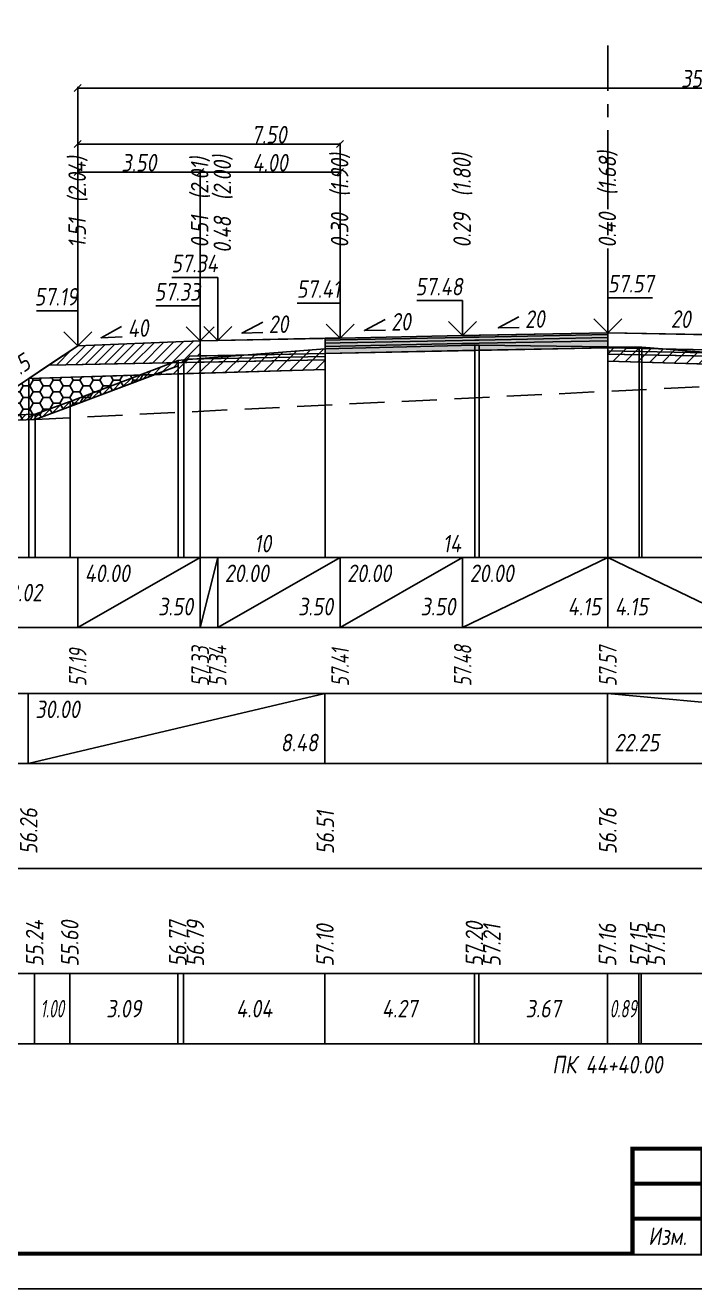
# Model space of a CAD drawing. Extents: x -717 to 1451, y -133302 to 233.
# Drawn here: x 113.2 to 208.8, y -70367.4 to -70187 of the extents above; entities that cross this region are included whole.
import ezdxf
from ezdxf.enums import TextEntityAlignment as Align

# ---------------------------------------------------------------- set-up
doc = ezdxf.new("R2010")
doc.units = 0
doc.linetypes.add('осевая2', pattern=[1.125, 0.75, -0.125, 0.125, -0.125])
doc.linetypes.add('штриховая', pattern=[0.75, 0.5, -0.25])
for name, color, linetype in [('Зарамочное оформление', 7, 'Continuous'), ('Интерполированный поперечник', 2, 'Continuous'), ('Код_510', 7, 'Continuous'), ('Код_514', 1, 'Continuous'), ('Код_516', 1, 'Continuous'), ('Контур_0', 7, 'Continuous'), ('Контур_2521', 7, 'Continuous'), ('Контур_2564', 7, 'Continuous'), ('Контур_2660', 7, 'Continuous'), ('Контур_2665', 7, 'Continuous'), ('Контур_400', 7, 'Continuous'), ('Контур_508', 7, 'Continuous'), ('Контур_512', 7, 'Continuous'), ('Контур_513', 7, 'Continuous'), ('Красный поперечник', 1, 'Continuous'), ('Объём_2501', 7, 'Continuous'), ('Объём_2564', 7, 'Continuous'), ('Объём_2650', 7, 'Continuous'), ('Объём_2660', 7, 'Continuous'), ('Объём_2661', 7, 'Continuous'), ('Объём_2665', 7, 'Continuous'), ('Объём_2666', 7, 'Continuous'), ('Объём_2753', 7, 'Continuous'), ('Ось', 1, 'осевая2'), ('Откосы', 7, 'Continuous'), ('Отметки покрытия', 7, 'Continuous'), ('Подписи поперечников', 7, 'Continuous'), ('Рабочие отметки', 7, 'Continuous'), ('Рабочие отметки доп.', 7, 'Continuous'), ('Слои выравнивания', 7, 'Continuous'), ('Таблица', 7, 'Continuous'), ('Уклоны проезжей части', 7, 'Continuous'), ('Черный поперечник', 3, 'Continuous')]:
    doc.layers.add(name, color=color, linetype=linetype)
for name, color, linetype, true_color in [('Контур_2540', 2, 'Continuous', 0xffff00), ('Контур_2560', 2, 'Continuous', 0xffff00), ('Контур_2561', 7, 'Continuous', 0xff8040), ('Контур_2562', 3, 'Continuous', 0x00ff00), ('Контур_2563', 7, 'Continuous', 0xff8000), ('Контур_2570', 7, 'Continuous', 0x80ff00), ('Контур_2725', 7, 'Continuous', 0x323232), ('Контур_2736', 4, 'Continuous', 0x00ffff), ('Контур_2760', 7, 'Continuous', 0x323232), ('Контур_2761', 7, 'Continuous', 0x323232), ('Контур_2762', 7, 'Continuous', 0x323232), ('Контур_2763', 7, 'Continuous', 0x323232), ('Контур_402', 7, 'Continuous', 0xff6464), ('Контур_703', 4, 'Continuous', 0x00ffff), ('Объём_2500', 7, 'Continuous', 0xc0c0c0), ('Объём_2520', 7, 'Continuous', 0x80ffff), ('Объём_2540', 2, 'Continuous', 0xffff00), ('Объём_2560', 2, 'Continuous', 0xffff00), ('Объём_2561', 7, 'Continuous', 0xff8040), ('Объём_2562', 3, 'Continuous', 0x00ff00), ('Объём_2563', 7, 'Continuous', 0xff8000), ('Объём_2570', 7, 'Continuous', 0x80ff00), ('Объём_2600', 7, 'Continuous', 0x808000), ('Объём_2746', 2, 'Continuous', 0xffff00)]:
    doc.layers.add(name, color=color, linetype=linetype, true_color=true_color)
doc.styles.get("Standard").update_dxf_attribs({"font": 'txt', "height": 2.5})
doc.styles.add('М', font='romand.shx', dxfattribs={"width": 0.8, "oblique": 10, "height": 2.5})
doc.dimstyles.get("Standard").update_dxf_attribs({"dimtxt": 0.18, "dimasz": 0.18, "dimexe": 0.18, "dimexo": 0.0625, "dimgap": 0.09, "dimtad": 0, "dimtih": 1, "dimtoh": 1, "dimdec": 4, "dimzin": 0, "dimdsep": 46, "dimtxsty": 'Standard', "dimcen": 0.09, "dimadec": 0, "dimazin": 0, "dimtfac": 1, "dimtdec": 4, "dimtofl": 0, "dimtmove": 0, "dimatfit": 3, "dimfxl": 1, "dimtolj": 1, "dimtzin": 0, "dimarcsym": 0})

# ---------------------------------------------------------------- blocks, each defined once
blk = doc.blocks.new('_Oblique')
at = {"color": 0, "linetype": 'ByBlock', "lineweight": -2}
blk.add_line((-0.5, -0.5), (0.5, 0.5), dxfattribs=at)
blk = doc.blocks.new('*D2981')
at = {"color": 0, "lineweight": -2, "transparency": 16777216}
for p, q in [((120.67, -70232.74), (120.67, -70207.76)), ((120.67, -70207.94), (138.17, -70207.94)), ((138.17, -70232.04), (138.17, -70207.76))]:
    blk.add_line(p, q, dxfattribs=at)
at = {"layer": 'Defpoints', "color": 0, "transparency": 16777216}
for p in [(138.17, -70207.94), (138.17, -70232.1), (120.67, -70232.8)]:
    blk.add_point(p, dxfattribs=at)
at = {"color": 0, "lineweight": -2, "transparency": 16777216, "rotation": 180}
blk.add_blockref('_Oblique', (120.67, -70207.94), dxfattribs=at)
at = {"color": 0, "lineweight": -2, "transparency": 16777216}
blk.add_blockref('_Oblique', (138.17, -70207.94), dxfattribs=at)
at = {"color": 0, "transparency": 16777216, "insert": (129.42, -70206.6), "char_height": 2.5, "width": 0.75, "attachment_point": 5, "style": 'М'}
blk.add_mtext('\\A1;3.50', dxfattribs=at)
blk = doc.blocks.new('*D2983')
at = {"color": 0, "lineweight": -2, "transparency": 16777216}
for p, q in [((138.17, -70232.04), (138.17, -70207.76)), ((138.17, -70207.94), (158.17, -70207.94)), ((158.17, -70231.64), (158.17, -70207.76))]:
    blk.add_line(p, q, dxfattribs=at)
at = {"layer": 'Defpoints', "color": 0, "transparency": 16777216}
for p in [(158.17, -70207.94), (138.17, -70232.1), (158.17, -70231.7)]:
    blk.add_point(p, dxfattribs=at)
at = {"color": 0, "lineweight": -2, "transparency": 16777216, "rotation": 180}
blk.add_blockref('_Oblique', (138.17, -70207.94), dxfattribs=at)
at = {"color": 0, "lineweight": -2, "transparency": 16777216}
blk.add_blockref('_Oblique', (158.17, -70207.94), dxfattribs=at)
at = {"color": 0, "transparency": 16777216, "insert": (148.17, -70206.6), "char_height": 2.5, "width": 0.72, "attachment_point": 5, "style": 'М'}
blk.add_mtext('\\A1;4.00', dxfattribs=at)
blk = doc.blocks.new('*D2986')
at = {"color": 0, "lineweight": -2, "transparency": 16777216}
for p, q in [((120.67, -70232.74), (120.67, -70203.76)), ((158.17, -70231.64), (158.17, -70203.76)), ((120.67, -70203.94), (158.17, -70203.94))]:
    blk.add_line(p, q, dxfattribs=at)
at = {"layer": 'Defpoints', "color": 0, "transparency": 16777216}
for p in [(158.17, -70203.94), (158.17, -70231.7), (120.67, -70232.8)]:
    blk.add_point(p, dxfattribs=at)
at = {"color": 0, "lineweight": -2, "transparency": 16777216, "rotation": 180}
blk.add_blockref('_Oblique', (120.67, -70203.94), dxfattribs=at)
at = {"color": 0, "lineweight": -2, "transparency": 16777216}
blk.add_blockref('_Oblique', (158.17, -70203.94), dxfattribs=at)
at = {"color": 0, "transparency": 16777216, "insert": (148.03, -70202.6), "char_height": 2.5, "width": 0.75, "attachment_point": 5, "style": 'М'}
blk.add_mtext('\\A1;7.50', dxfattribs=at)
blk = doc.blocks.new('*D2987')
at = {"color": 0, "lineweight": -2, "transparency": 16777216}
for p, q in [((120.67, -70232.74), (120.67, -70195.76)), ((120.67, -70195.94), (299.67, -70195.94)), ((299.67, -70232.94), (299.67, -70195.76))]:
    blk.add_line(p, q, dxfattribs=at)
at = {"layer": 'Defpoints', "color": 0, "transparency": 16777216}
for p in [(299.67, -70195.94), (120.67, -70232.8), (299.67, -70233)]:
    blk.add_point(p, dxfattribs=at)
at = {"color": 0, "lineweight": -2, "transparency": 16777216, "rotation": 180}
blk.add_blockref('_Oblique', (120.67, -70195.94), dxfattribs=at)
at = {"color": 0, "lineweight": -2, "transparency": 16777216}
blk.add_blockref('_Oblique', (299.67, -70195.94), dxfattribs=at)
at = {"color": 0, "transparency": 16777216, "insert": (210.17, -70194.6), "char_height": 2.5, "width": 0.93, "attachment_point": 5, "style": 'М'}
blk.add_mtext('\\A1;35.80', dxfattribs=at)
blk = doc.blocks.new('Штамп')
at = {"linetype": 'Continuous'}
blk.add_wipeout([(199.95, -411.25), (384.95, -411.25), (384.95, -426.25), (199.95, -426.25)], dxfattribs=at).dxf.layer = 'Зарамочное оформление'
at = {"layer": 'Зарамочное оформление', "linetype": 'Continuous', "lineweight": -3, "const_width": 0.6, "flags": 128}
for points in [[(199.95, -426.25), (199.95, -411.25), (384.95, -411.25)], [(209.95, -411.25), (209.95, -426.25)], [(219.95, -411.25), (219.95, -426.25)], [(229.95, -411.25), (229.95, -426.25)], [(239.95, -411.25), (239.95, -426.25)], [(254.95, -411.25), (254.95, -426.25)], [(264.95, -411.25), (264.95, -426.25)], [(374.95, -411.25), (374.95, -426.25)], [(199.95, -416.25), (264.95, -416.25)], [(374.95, -418.25), (384.95, -418.25)], [(199.95, -421.25), (264.95, -421.25)]]:
    blk.add_lwpolyline(points, dxfattribs=at)
at = {"linetype": 'Continuous', "insert": (319.95, -419.17), "char_height": 5, "width": 110, "attachment_point": 5, "style": 'М'}
blk.add_mtext('{\\Q10;\\W0.8;43/23-Р-ЗП2-1}', dxfattribs=at)
at = {"layer": 'Зарамочное оформление', "linetype": 'Continuous', "style": 'М', "oblique": 10}
for s, width, p in [('Лист', 0.8, (379.95, -414.66)), ('Изм.', 0.8, (204.95, -423.75)), ('Кол.уч.', 0.7, (214.95, -423.75)), ('Лист', 0.8, (224.95, -423.75)), ('N док.', 0.7, (235.28, -423.75)), ('Подпись', 0.8, (247.45, -423.75)), ('Дата', 0.8, (259.95, -423.75))]:
    blk.add_text(s, height=2.5, dxfattribs=dict(at, width=width)).set_placement(p, align=Align.MIDDLE_CENTER)
blk = doc.blocks.new('шифр')
blk.add_blockref('Штамп', (0, -69996))

msp = doc.modelspace()

# ---------------------------------------------------------------- hatches: boundary and pattern name
at = {"layer": 'Объём_2563'}
h = msp.add_hatch(dxfattribs=at)
h.set_pattern_fill('ANSI31', color=256, scale=0.3)
h.paths.add_polyline_path([(136.67, -70234.222), (135.751, -70235.14), (116.494, -70235.525), (120.67, -70232.742), (138.17, -70232.042), (138.17, -70234.192)])
at = {"layer": 'Объём_2570'}
h = msp.add_hatch(dxfattribs=at)
h.set_pattern_fill('ANSI31', color=256, scale=0.2)
h.paths.add_polyline_path([(135.026, -70235.612), (119.592, -70241.443), (114.568, -70243.261), (106.874, -70243.551), (105.87, -70243.549), (105.577, -70243.554), (105.577, -70242.804), (105.87, -70242.799), (106.874, -70242.801), (114.568, -70242.511), (119.592, -70240.693), (135.026, -70234.862)])
at = {"layer": 'Объём_2600'}
h = msp.add_hatch(dxfattribs=at)
h.set_pattern_fill('ANSI31', color=6, scale=0.4)
h.paths.add_polyline_path([(135.851, -70234.778), (156.049, -70233.181), (156.049, -70236.138), (131.699, -70236.869), (135.026, -70235.612), (135.026, -70234.862)])
h = msp.add_hatch(dxfattribs=at)
h.set_pattern_fill('ANSI31', color=6, scale=0.4)
h.paths.add_polyline_path([(222.408, -70235.422), (223.841, -70235.75), (196.42, -70234.927), (196.42, -70232.901), (201.252, -70232.965), (222.408, -70234.672)])
h = msp.add_hatch(dxfattribs=at)
h.set_pattern_fill('HONEY', color=5, scale=0.3)
h.paths.add_polyline_path([(105.577, -70242.804), (113.668, -70237.409), (131.699, -70236.869), (119.592, -70241.443), (114.568, -70243.261), (106.874, -70243.551), (105.87, -70243.549), (105.577, -70243.554)])
at = {"layer": 'Слои выравнивания'}
for color, points in [(2, [(156.049, -70231.684), (158.17, -70231.642), (175.67, -70231.292), (177.402, -70231.257), (178.052, -70231.244), (196.42, -70230.877), (196.42, -70231.127), (178.052, -70231.494), (177.402, -70231.507), (175.67, -70231.542), (158.17, -70231.892), (156.049, -70231.934)]), (3, [(156.049, -70231.934), (158.17, -70231.892), (175.67, -70231.542), (177.402, -70231.507), (178.052, -70231.494), (196.42, -70231.127), (196.42, -70231.577), (178.052, -70231.944), (177.402, -70231.957), (175.67, -70231.992), (158.17, -70232.342), (156.049, -70232.384)]), (4, [(156.049, -70232.384), (158.17, -70232.342), (175.67, -70231.992), (177.402, -70231.957), (178.052, -70231.944), (196.42, -70231.577), (196.42, -70232.027), (178.052, -70232.394), (177.402, -70232.407), (175.67, -70232.442), (158.17, -70232.792), (156.049, -70232.834)]), (5, [(156.049, -70232.834), (158.17, -70232.792), (175.67, -70232.442), (177.402, -70232.407), (178.052, -70232.394), (196.42, -70232.027), (196.42, -70233.027), (178.052, -70233.394), (177.402, -70233.407), (175.67, -70233.442), (158.17, -70233.792), (156.049, -70233.834)])]:
    msp.add_hatch(color=color, dxfattribs=at).paths.add_polyline_path(points)

# ---------------------------------------------------------------- linework, layer by layer
at = {"flags": 128}
msp.add_lwpolyline([(-30.054, -70367.421), (389.946, -70367.421), (389.946, -70070.421), (-30.054, -70070.421)], close=True, dxfattribs=at)
at = {"const_width": 0.6, "flags": 128}
msp.add_lwpolyline([(-10.054, -70362.421), (384.946, -70362.421), (384.946, -70075.421), (-10.054, -70075.421)], close=True, dxfattribs=at)
at = {"layer": 'Код_510'}
for p, q in [((114.514, -70332.421), (114.514, -70322.421)), ((119.537, -70332.421), (119.537, -70322.421)), ((134.972, -70332.421), (134.972, -70322.421)), ((135.797, -70332.421), (135.797, -70322.421)), ((155.995, -70332.421), (155.995, -70322.421)), ((177.348, -70332.421), (177.348, -70322.421)), ((177.998, -70332.421), (177.998, -70322.421)), ((196.365, -70332.421), (196.365, -70322.421)), ((200.84, -70332.421), (200.84, -70322.421)), ((201.197, -70332.421), (201.197, -70322.421))]:
    msp.add_line(p, q, dxfattribs=at)
at = {"layer": 'Код_514'}
for p, q in [((120.67, -70273), (120.67, -70263)), ((120.67, -70273), (138.17, -70263)), ((138.17, -70273), (138.17, -70263)), ((138.17, -70273), (140.67, -70263)), ((140.67, -70273), (140.67, -70263)), ((140.67, -70273), (158.17, -70263)), ((158.17, -70273), (158.17, -70263)), ((158.17, -70273), (175.67, -70263)), ((175.67, -70273), (175.67, -70263)), ((175.67, -70273), (196.42, -70263)), ((196.42, -70273), (196.42, -70263)), ((196.42, -70263), (217.17, -70273))]:
    msp.add_line(p, q, dxfattribs=at)
at = {"layer": 'Код_516'}
for p, q in [((113.614, -70292.421), (113.614, -70282.421)), ((113.614, -70292.421), (155.995, -70282.421)), ((155.995, -70292.421), (155.995, -70282.421)), ((196.365, -70292.421), (196.365, -70282.421)), ((196.365, -70282.421), (307.598, -70292.421))]:
    msp.add_line(p, q, dxfattribs=at)
at = {"layer": 'Контур_0', "color": 18, "true_color": 0x000000, "flags": 128}
for points in [[(269.67, -70234.492), (196.42, -70233.027), (196.42, -70230.877), (272.17, -70232.392), (272.17, -70234.542), (269.67, -70234.492), (269.67, -70234.492)], [(140.67, -70234.142), (138.17, -70234.192), (138.17, -70232.042), (156.049, -70231.684), (156.049, -70233.834), (140.67, -70234.142), (140.67, -70234.142)], [(116.494, -70235.525), (135.751, -70235.14), (136.67, -70234.222), (138.17, -70234.192)], [(136.67, -70234.222), (156.049, -70233.834), (156.049, -70234.734), (135.751, -70235.14), (136.67, -70234.222), (136.67, -70234.222)], [(272.17, -70235.442), (196.42, -70233.927), (196.42, -70233.027), (273.67, -70234.572), (274.588, -70235.49), (272.17, -70235.442), (272.17, -70235.442)]]:
    msp.add_lwpolyline(points, dxfattribs=at)
at = {"layer": 'Контур_2521', "color": 18, "true_color": 0x000000, "flags": 128}
for points in [[(136.211, -70234.681), (156.049, -70234.284)], [(196.42, -70233.477), (274.129, -70235.031)]]:
    msp.add_lwpolyline(points, dxfattribs=at)
at = {"layer": 'Контур_2540', "flags": 128}
for points in [[(196.42, -70234.927), (196.42, -70233.927), (304.386, -70236.086), (307.653, -70238.264), (196.42, -70234.927), (196.42, -70234.927)], [(156.049, -70236.138), (113.668, -70237.409), (116.494, -70235.525), (156.049, -70234.734), (156.049, -70236.138), (156.049, -70236.138)]]:
    msp.add_lwpolyline(points, dxfattribs=at)
at = {"layer": 'Контур_2560', "flags": 128}
msp.add_lwpolyline([(120.67, -70232.742), (120.67, -70232.742), (120.67, -70232.742), (138.17, -70232.042)], dxfattribs=at)
at = {"layer": 'Контур_2561', "flags": 128}
msp.add_lwpolyline([(138.17, -70232.042), (138.17, -70232.042), (120.67, -70232.742), (120.67, -70232.742), (138.17, -70232.042)], dxfattribs=at)
at = {"layer": 'Контур_2562', "flags": 128}
msp.add_lwpolyline([(120.67, -70232.742), (120.67, -70232.742), (120.67, -70232.742), (120.67, -70232.742), (120.67, -70232.742)], dxfattribs=at)
at = {"layer": 'Контур_2563', "flags": 128}
msp.add_lwpolyline([(136.67, -70234.222), (135.751, -70235.14), (116.494, -70235.525), (120.67, -70232.742), (138.17, -70232.042), (138.17, -70234.192), (136.67, -70234.222), (136.67, -70234.222)], dxfattribs=at)
at = {"layer": 'Контур_2564', "flags": 128}
msp.add_lwpolyline([(120.67, -70232.742), (138.17, -70232.042)], dxfattribs=at)
at = {"layer": 'Контур_2570', "flags": 128}
msp.add_lwpolyline([(106.874, -70243.551), (114.568, -70243.261), (114.568, -70243.261), (119.592, -70241.443), (135.026, -70235.612), (135.026, -70234.862), (135.851, -70234.778), (156.049, -70233.181), (177.402, -70232.682), (178.052, -70232.665), (196.42, -70232.901), (200.895, -70232.958), (201.252, -70232.965), (221.974, -70234.642)], dxfattribs=at)
at = {"layer": 'Контур_2660', "flags": 128}
for points in [[(113.668, -70237.409), (156.049, -70236.138)], [(196.42, -70234.927), (307.653, -70238.264)]]:
    msp.add_lwpolyline(points, dxfattribs=at)
at = {"layer": 'Контур_2665', "flags": 128}
msp.add_lwpolyline([(120.67, -70232.742), (120.67, -70232.742)], dxfattribs=at)
at = {"layer": 'Контур_2725', "flags": 128}
msp.add_lwpolyline([(156.049, -70233.834), (158.17, -70233.792), (175.67, -70233.442), (177.402, -70233.407), (178.052, -70233.394), (196.42, -70233.027)], dxfattribs=at)
at = {"layer": 'Контур_2736', "flags": 128}
msp.add_lwpolyline([(120.67, -70232.742), (105.577, -70242.804)], dxfattribs=at)
at = {"layer": 'Контур_2760', "flags": 128}
msp.add_lwpolyline([(156.049, -70231.684), (158.17, -70231.642), (175.67, -70231.292), (177.402, -70231.257), (178.052, -70231.244), (196.42, -70230.877)], dxfattribs=at)
at = {"layer": 'Контур_2761', "flags": 128}
msp.add_lwpolyline([(156.049, -70231.934), (158.17, -70231.892), (175.67, -70231.542), (177.402, -70231.507), (178.052, -70231.494), (196.42, -70231.127)], dxfattribs=at)
at = {"layer": 'Контур_2762', "flags": 128}
msp.add_lwpolyline([(156.049, -70232.384), (158.17, -70232.342), (175.67, -70231.992), (177.402, -70231.957), (178.052, -70231.944), (196.42, -70231.577)], dxfattribs=at)
at = {"layer": 'Контур_2763', "flags": 128}
msp.add_lwpolyline([(156.049, -70232.834), (158.17, -70232.792), (175.67, -70232.442), (177.402, -70232.407), (178.052, -70232.394), (196.42, -70232.027)], dxfattribs=at)
at = {"layer": 'Контур_400', "flags": 128}
for points in [[(138.17, -70232.042), (140.67, -70231.992), (140.67, -70231.992), (158.17, -70231.642), (158.17, -70231.642), (158.17, -70231.642), (158.17, -70231.642), (175.67, -70231.292), (196.42, -70230.877)], [(196.42, -70230.877), (217.17, -70231.292), (234.67, -70231.642), (234.67, -70231.642), (234.67, -70231.642), (234.67, -70231.642), (252.17, -70231.992), (269.67, -70232.342), (272.17, -70232.392)]]:
    msp.add_lwpolyline(points, dxfattribs=at)
at = {"layer": 'Контур_402', "flags": 128}
msp.add_lwpolyline([(113.668, -70237.409), (156.049, -70236.138), (156.049, -70233.834), (196.42, -70233.027), (196.42, -70234.927), (307.653, -70238.264)], dxfattribs=at)
at = {"layer": 'Контур_508', "flags": 128}
msp.add_lwpolyline([(105.577, -70242.804), (113.668, -70237.409), (156.049, -70236.138), (156.049, -70233.834), (196.42, -70233.027), (196.42, -70234.927), (307.653, -70238.264), (309.655, -70239.599), (311.655, -70239.599), (317.569, -70235.657)], dxfattribs=at)
at = {"layer": 'Контур_512', "flags": 128}
for points in [[(105.577, -70242.804), (113.668, -70237.409), (156.049, -70236.138)], [(196.42, -70234.927), (307.653, -70238.264), (309.655, -70239.599), (311.655, -70239.599), (317.569, -70235.657)]]:
    msp.add_lwpolyline(points, dxfattribs=at)
at = {"layer": 'Контур_513', "flags": 128}
msp.add_lwpolyline([(105.577, -70242.804), (113.668, -70237.409), (156.049, -70236.138), (156.049, -70233.834), (196.42, -70233.027), (196.42, -70234.927), (307.653, -70238.264), (309.655, -70239.599), (311.655, -70239.599), (317.569, -70235.657)], dxfattribs=at)
at = {"layer": 'Контур_703', "flags": 128}
msp.add_lwpolyline([(120.67, -70232.742), (105.577, -70242.804)], dxfattribs=at)
at = {"layer": 'Красный поперечник'}
for p, q in [((175.67, -70231.292), (196.42, -70230.877)), ((196.42, -70230.877), (217.17, -70231.292)), ((120.67, -70232.742), (138.17, -70232.042)), ((138.17, -70232.042), (140.67, -70231.992)), ((140.67, -70231.992), (158.17, -70231.642)), ((158.17, -70231.642), (175.67, -70231.292)), ((105.577, -70242.804), (120.67, -70232.742)), ((156.049, -70236.138), (156.049, -70263)), ((196.42, -70234.927), (196.42, -70263)), ((113.668, -70237.409), (113.668, -70263))]:
    msp.add_line(p, q, dxfattribs=at)
at = {"layer": 'Объём_2500', "color": 18, "true_color": 0x000000, "flags": 128}
for points in [[(269.67, -70234.492), (196.42, -70233.027), (196.42, -70230.877), (272.17, -70232.392), (272.17, -70234.542), (269.67, -70234.492), (269.67, -70234.492)], [(140.67, -70234.142), (138.17, -70234.192), (138.17, -70232.042), (156.049, -70231.684), (156.049, -70233.834), (140.67, -70234.142), (140.67, -70234.142)], [(140.67, -70234.142), (138.17, -70234.192), (138.17, -70232.042), (156.049, -70231.684), (156.049, -70233.834), (140.67, -70234.142), (140.67, -70234.142)]]:
    msp.add_lwpolyline(points, dxfattribs=at)
at = {"layer": 'Объём_2501', "flags": 128}
for points in [[(138.17, -70232.042), (140.67, -70231.992), (140.67, -70231.992), (158.17, -70231.642), (158.17, -70231.642), (158.17, -70231.642), (158.17, -70231.642), (175.67, -70231.292), (196.42, -70230.877)], [(196.42, -70230.877), (217.17, -70231.292), (234.67, -70231.642), (234.67, -70231.642), (234.67, -70231.642), (234.67, -70231.642), (252.17, -70231.992), (269.67, -70232.342), (272.17, -70232.392)], [(138.17, -70232.042), (140.67, -70231.992), (140.67, -70231.992), (158.17, -70231.642)]]:
    msp.add_lwpolyline(points, dxfattribs=at)
at = {"layer": 'Объём_2520', "color": 250, "flags": 128}
for points in [[(136.67, -70234.222), (156.049, -70233.834), (156.049, -70234.734), (135.751, -70235.14), (136.67, -70234.222), (136.67, -70234.222)], [(136.67, -70234.222), (156.049, -70233.834), (156.049, -70234.734), (135.751, -70235.14), (136.67, -70234.222), (136.67, -70234.222)], [(272.17, -70235.442), (196.42, -70233.927), (196.42, -70233.027), (273.67, -70234.572), (274.588, -70235.49), (272.17, -70235.442), (272.17, -70235.442)]]:
    msp.add_lwpolyline(points, dxfattribs=at)
at = {"layer": 'Объём_2540', "flags": 128}
for points in [[(196.42, -70234.927), (196.42, -70233.927), (304.386, -70236.086), (307.653, -70238.264), (196.42, -70234.927), (196.42, -70234.927)], [(156.049, -70236.138), (113.668, -70237.409), (116.494, -70235.525), (156.049, -70234.734), (156.049, -70236.138), (156.049, -70236.138)], [(156.049, -70236.138), (113.668, -70237.409), (116.494, -70235.525), (156.049, -70234.734), (156.049, -70236.138), (156.049, -70236.138)]]:
    msp.add_lwpolyline(points, dxfattribs=at)
at = {"layer": 'Объём_2560', "flags": 128}
msp.add_lwpolyline([(120.67, -70232.742), (120.67, -70232.742), (120.67, -70232.742), (138.17, -70232.042)], dxfattribs=at)
msp.add_lwpolyline([(120.67, -70232.742), (120.67, -70232.742), (120.67, -70232.742), (138.17, -70232.042)], dxfattribs=at)
at = {"layer": 'Объём_2561', "flags": 128}
msp.add_lwpolyline([(138.17, -70232.042), (138.17, -70232.042), (120.67, -70232.742), (120.67, -70232.742), (138.17, -70232.042)], dxfattribs=at)
msp.add_lwpolyline([(138.17, -70232.042), (138.17, -70232.042), (120.67, -70232.742), (120.67, -70232.742), (138.17, -70232.042)], dxfattribs=at)
at = {"layer": 'Объём_2562', "flags": 128}
msp.add_lwpolyline([(120.67, -70232.742), (120.67, -70232.742), (120.67, -70232.742), (120.67, -70232.742), (120.67, -70232.742)], dxfattribs=at)
msp.add_lwpolyline([(120.67, -70232.742), (120.67, -70232.742), (120.67, -70232.742), (120.67, -70232.742), (120.67, -70232.742)], dxfattribs=at)
at = {"layer": 'Объём_2563', "color": 250, "flags": 128}
msp.add_lwpolyline([(136.67, -70234.222), (135.751, -70235.14), (116.494, -70235.525), (120.67, -70232.742), (138.17, -70232.042), (138.17, -70234.192), (136.67, -70234.222), (136.67, -70234.222)], dxfattribs=at)
msp.add_lwpolyline([(136.67, -70234.222), (135.751, -70235.14), (116.494, -70235.525), (120.67, -70232.742), (138.17, -70232.042), (138.17, -70234.192), (136.67, -70234.222), (136.67, -70234.222)], dxfattribs=at)
at = {"layer": 'Объём_2564', "flags": 128}
msp.add_lwpolyline([(120.67, -70232.742), (138.17, -70232.042)], dxfattribs=at)
msp.add_lwpolyline([(120.67, -70232.742), (138.17, -70232.042)], dxfattribs=at)
at = {"layer": 'Объём_2570', "flags": 128}
msp.add_lwpolyline([(135.026, -70235.612), (119.592, -70241.443), (114.568, -70243.261), (106.874, -70243.551), (105.87, -70243.549), (105.577, -70243.554), (105.577, -70242.804), (105.87, -70242.799), (106.874, -70242.801), (114.568, -70242.511), (119.592, -70240.693), (135.026, -70234.862), (135.026, -70235.612), (135.026, -70235.612)], dxfattribs=at)
msp.add_lwpolyline([(135.026, -70235.612), (119.592, -70241.443), (114.568, -70243.261), (106.874, -70243.551), (105.87, -70243.549), (105.577, -70243.554), (105.577, -70242.804), (105.87, -70242.799), (106.874, -70242.801), (114.568, -70242.511), (119.592, -70240.693), (135.026, -70234.862), (135.026, -70235.612), (135.026, -70235.612)], dxfattribs=at)
at = {"layer": 'Объём_2600', "color": 5, "flags": 128}
msp.add_lwpolyline([(105.577, -70242.804), (113.668, -70237.409), (131.699, -70236.869), (119.592, -70241.443), (114.568, -70243.261), (106.874, -70243.551), (105.87, -70243.549), (105.577, -70243.554), (105.577, -70242.804), (105.577, -70242.804)], dxfattribs=at)
msp.add_lwpolyline([(105.577, -70242.804), (113.668, -70237.409), (131.699, -70236.869), (119.592, -70241.443), (114.568, -70243.261), (106.874, -70243.551), (105.87, -70243.549), (105.577, -70243.554), (105.577, -70242.804), (105.577, -70242.804)], dxfattribs=at)
at = {"layer": 'Объём_2650', "color": 6, "flags": 128}
for points in [[(135.851, -70234.778), (156.049, -70233.181), (156.049, -70236.138), (131.699, -70236.869), (135.026, -70235.612), (135.026, -70234.862), (135.851, -70234.778), (135.851, -70234.778)], [(135.851, -70234.778), (156.049, -70233.181), (156.049, -70236.138), (131.699, -70236.869), (135.026, -70235.612), (135.026, -70234.862), (135.851, -70234.778), (135.851, -70234.778)], [(222.408, -70235.422), (223.841, -70235.75), (196.42, -70234.927), (196.42, -70232.901), (201.252, -70232.965), (222.408, -70234.672), (222.408, -70235.422), (222.408, -70235.422)]]:
    msp.add_lwpolyline(points, dxfattribs=at)
at = {"layer": 'Объём_2660', "flags": 128}
for points in [[(113.668, -70237.409), (156.049, -70236.138)], [(113.668, -70237.409), (156.049, -70236.138)], [(196.42, -70234.927), (307.653, -70238.264)]]:
    msp.add_lwpolyline(points, dxfattribs=at)
at = {"layer": 'Объём_2661', "flags": 128}
msp.add_lwpolyline([(120.67, -70232.742), (105.577, -70242.804)], dxfattribs=at)
msp.add_lwpolyline([(120.67, -70232.742), (105.577, -70242.804)], dxfattribs=at)
at = {"layer": 'Объём_2665', "flags": 128}
msp.add_lwpolyline([(120.67, -70232.742), (120.67, -70232.742)], dxfattribs=at)
msp.add_lwpolyline([(120.67, -70232.742), (120.67, -70232.742)], dxfattribs=at)
at = {"layer": 'Объём_2666', "flags": 128}
msp.add_lwpolyline([(120.67, -70232.742), (105.577, -70242.804)], dxfattribs=at)
msp.add_lwpolyline([(120.67, -70232.742), (105.577, -70242.804)], dxfattribs=at)
at = {"layer": 'Объём_2746', "flags": 128}
for points in [[(135.026, -70235.612), (135.026, -70234.862), (135.851, -70234.778), (156.049, -70233.181), (156.049, -70236.138), (131.699, -70236.869), (135.026, -70235.612), (135.026, -70235.612)], [(135.026, -70235.612), (135.026, -70234.862), (135.851, -70234.778), (156.049, -70233.181), (156.049, -70236.138), (131.699, -70236.869), (135.026, -70235.612), (135.026, -70235.612)], [(222.408, -70235.422), (223.841, -70235.75), (201.252, -70235.072), (201.252, -70232.965), (222.408, -70234.672), (222.408, -70235.422), (222.408, -70235.422)]]:
    msp.add_lwpolyline(points, dxfattribs=at)
at = {"layer": 'Объём_2753', "flags": 128}
for points in [[(201.252, -70230.974), (196.42, -70230.877)], [(156.049, -70231.684), (156.049, -70231.684)], [(156.049, -70231.684), (156.049, -70231.684)]]:
    msp.add_lwpolyline(points, dxfattribs=at)
at = {"layer": 'Ось', "ltscale": 15}
msp.add_line((196.42, -70246.971), (196.42, -70189.848), dxfattribs=at)
at = {"layer": 'Отметки покрытия', "color": 1}
for p, q in [((140.67, -70222.992), (134.12, -70222.992)), ((140.67, -70231.992), (140.67, -70222.992)), ((138.17, -70227.042), (131.82, -70227.042)), ((138.17, -70232.042), (138.17, -70227.042)), ((158.17, -70226.642), (152.02, -70226.642)), ((158.17, -70231.642), (158.17, -70226.642)), ((175.67, -70226.292), (169.12, -70226.292)), ((175.67, -70231.292), (175.67, -70226.292)), ((196.42, -70230.877), (196.42, -70225.877)), ((196.42, -70225.877), (202.82, -70225.877)), ((120.67, -70227.742), (114.77, -70227.742)), ((120.67, -70232.742), (120.67, -70227.742)), ((196.42, -70230.877), (194.42, -70228.877)), ((196.42, -70230.877), (198.42, -70228.877)), ((120.67, -70232.742), (118.67, -70230.742)), ((120.67, -70232.742), (122.67, -70230.742)), ((138.17, -70232.042), (136.17, -70230.042)), ((138.17, -70232.042), (140.17, -70230.042)), ((140.67, -70231.992), (138.67, -70229.992)), ((140.67, -70231.992), (142.67, -70229.992)), ((158.17, -70231.642), (156.17, -70229.642)), ((158.17, -70231.642), (160.17, -70229.642)), ((175.67, -70231.292), (173.67, -70229.292)), ((175.67, -70231.292), (177.67, -70229.292))]:
    msp.add_line(p, q, dxfattribs=at)
at = {"layer": 'Слои выравнивания'}
for p, q in [((196.42, -70230.877), (196.42, -70263)), ((138.17, -70232.042), (138.17, -70263)), ((156.049, -70231.684), (156.049, -70263))]:
    msp.add_line(p, q, dxfattribs=at)
at = {"layer": 'Слои выравнивания', "color": 2, "flags": 128}
msp.add_lwpolyline([(156.049, -70231.684), (158.17, -70231.642), (175.67, -70231.292), (177.402, -70231.257), (178.052, -70231.244), (196.42, -70230.877), (196.42, -70231.127), (178.052, -70231.494), (177.402, -70231.507), (175.67, -70231.542), (158.17, -70231.892), (156.049, -70231.934)], close=True, dxfattribs=at)
at = {"layer": 'Слои выравнивания', "color": 3, "flags": 128}
msp.add_lwpolyline([(156.049, -70231.934), (158.17, -70231.892), (175.67, -70231.542), (177.402, -70231.507), (178.052, -70231.494), (196.42, -70231.127), (196.42, -70231.577), (178.052, -70231.944), (177.402, -70231.957), (175.67, -70231.992), (158.17, -70232.342), (156.049, -70232.384)], close=True, dxfattribs=at)
at = {"layer": 'Слои выравнивания', "color": 4, "flags": 128}
msp.add_lwpolyline([(156.049, -70232.384), (158.17, -70232.342), (175.67, -70231.992), (177.402, -70231.957), (178.052, -70231.944), (196.42, -70231.577), (196.42, -70232.027), (178.052, -70232.394), (177.402, -70232.407), (175.67, -70232.442), (158.17, -70232.792), (156.049, -70232.834)], close=True, dxfattribs=at)
at = {"layer": 'Слои выравнивания', "color": 5, "flags": 128}
msp.add_lwpolyline([(156.049, -70232.834), (158.17, -70232.792), (175.67, -70232.442), (177.402, -70232.407), (178.052, -70232.394), (196.42, -70232.027), (196.42, -70233.027), (178.052, -70233.394), (177.402, -70233.407), (175.67, -70233.442), (158.17, -70233.792), (156.049, -70233.834)], close=True, dxfattribs=at)
at = {"layer": 'Таблица'}
for p, q in [((80.577, -70263), (342.569, -70263)), ((80.577, -70273), (342.569, -70273)), ((80.577, -70282.421), (342.569, -70282.421)), ((80.523, -70292.421), (342.515, -70292.421)), ((80.523, -70307.421), (342.515, -70307.421)), ((80.523, -70322.421), (342.515, -70322.421)), ((80.523, -70332.421), (342.515, -70332.421))]:
    msp.add_line(p, q, dxfattribs=at)
at = {"layer": 'Уклоны проезжей части', "color": 1, "flags": 128}
for points in [[(164.628, -70230.514), (161.629, -70230.574), (164.598, -70229.014)], [(183.753, -70230.132), (180.754, -70230.192), (183.723, -70228.632)], [(127.01, -70231.491), (124.012, -70231.611), (126.95, -70229.992)], [(147.128, -70230.864), (144.129, -70230.924), (147.098, -70229.364)]]:
    msp.add_lwpolyline(points, dxfattribs=at)
at = {"layer": 'Черный поперечник', "color": 7}
for p, q in [((177.402, -70232.682), (177.402, -70263)), ((178.052, -70232.665), (178.052, -70263)), ((156.049, -70233.181), (156.049, -70263)), ((196.42, -70232.901), (196.42, -70263)), ((200.895, -70232.958), (200.895, -70263)), ((201.252, -70232.965), (201.252, -70263)), ((135.026, -70234.862), (135.026, -70263)), ((135.851, -70234.778), (135.851, -70263)), ((119.592, -70240.693), (119.592, -70263)), ((114.568, -70242.511), (114.568, -70263))]:
    msp.add_line(p, q, dxfattribs=at)
at = {"layer": 'Черный поперечник', "flags": 128}
msp.add_lwpolyline([(106.874, -70242.801), (114.568, -70242.511), (119.592, -70240.693), (135.026, -70234.862), (135.851, -70234.778), (156.049, -70233.181), (177.402, -70232.682), (178.052, -70232.665), (196.42, -70232.901), (200.895, -70232.958), (201.252, -70232.965), (221.974, -70234.642), (222.408, -70234.672), (223.421, -70234.901), (234.144, -70237.406), (244.879, -70236.38), (246.116, -70236.249), (248.875, -70236.345), (270.82, -70236.825), (315.611, -70235.718), (336.701, -70235.055), (342.569, -70234.938)], dxfattribs=at)

# ---------------------------------------------------------------- texts
at = {"layer": 'Код_510', "style": 'М', "oblique": 10, "width": 0.8}
for s, p in [('55.24', (114.514, -70321.421)), ('55.60', (119.537, -70321.421)), ('56.77', (134.972, -70321.421)), ('56.79', (137.472, -70321.421)), ('57.10', (155.995, -70321.421)), ('57.20', (177.348, -70321.421)), ('57.21', (179.848, -70321.421)), ('57.16', (196.365, -70321.421)), ('57.15', (200.84, -70321.421)), ('57.15', (203.34, -70321.421))]:
    msp.add_text(s, height=2.5, rotation=90, dxfattribs=at).set_placement(p, align=Align.MIDDLE_LEFT)
at = {"layer": 'Код_510', "style": 'М', "oblique": 10}
for s, width, p in [('1.00', 0.6, (117.026, -70327.421)), ('3.09', 0.8, (127.255, -70327.421)), ('4.04', 0.8, (145.896, -70327.421)), ('4.27', 0.8, (166.671, -70327.421)), ('3.67', 0.8, (187.182, -70327.421)), ('0.89', 0.6, (198.603, -70327.421))]:
    msp.add_text(s, height=2.5, dxfattribs=dict(at, width=width)).set_placement(p, align=Align.MIDDLE_CENTER)
at = {"layer": 'Код_514', "style": 'М', "oblique": 10, "width": 0.8}
for s, p in [('40.00', (121.67, -70264)), ('20.00', (141.67, -70264)), ('20.00', (159.17, -70264)), ('20.00', (176.67, -70264))]:
    msp.add_text(s, height=2.5, dxfattribs=at).set_placement(p, align=Align.TOP_LEFT)
msp.add_text('3.02', height=2.5, dxfattribs=at).set_placement((113.123, -70268), align=Align.MIDDLE_CENTER)
for s, p in [('3.50', (137.17, -70272)), ('3.50', (157.17, -70272)), ('3.50', (174.67, -70272)), ('4.15', (195.42, -70272))]:
    msp.add_text(s, height=2.5, dxfattribs=at).set_placement(p, align=Align.BOTTOM_RIGHT)
msp.add_text('4.15', height=2.5, dxfattribs=at).set_placement((197.42, -70272), align=Align.BOTTOM_LEFT)
at = {"layer": 'Код_514', "style": 'М', "oblique": 10, "width": 0.7}
for s, p in [('57.19', (120.67, -70281.382)), ('57.33', (138.17, -70281.382)), ('57.34', (140.67, -70281.382)), ('57.41', (158.17, -70281.382)), ('57.48', (175.67, -70281.382)), ('57.57', (196.42, -70281.382))]:
    msp.add_text(s, height=2.5, rotation=90, dxfattribs=at).set_placement(p, align=Align.MIDDLE_LEFT)
at = {"layer": 'Код_516', "style": 'М', "oblique": 10, "width": 0.8}
msp.add_text('30.00', height=2.5, dxfattribs=at).set_placement((114.614, -70283.421), align=Align.TOP_LEFT)
msp.add_text('8.48', height=2.5, dxfattribs=at).set_placement((154.995, -70291.421), align=Align.BOTTOM_RIGHT)
msp.add_text('22.25', height=2.5, dxfattribs=at).set_placement((197.365, -70291.421), align=Align.BOTTOM_LEFT)
for s, p in [('56.26', (113.668, -70305.371)), ('56.51', (156.049, -70305.371)), ('56.76', (196.42, -70305.371))]:
    msp.add_text(s, height=2.5, rotation=90, dxfattribs=at).set_placement(p, align=Align.MIDDLE_LEFT)
at = {"layer": 'Откосы', "color": 1, "style": 'М', "oblique": 10, "width": 0.8}
for s, rotation, p in [('40', 2.29061, (129.38, -70232.249)), ('20', 1.14576, (149.4, -70231.673)), ('20', 1.14576, (166.9, -70231.323)), ('20', 1.14576, (186.025, -70230.941)), ('20', 358.85423, (206.815, -70230.941)), ('1:1.5', 33.69007, (112.569, -70237.797))]:
    msp.add_text(s, height=2.5, rotation=rotation, dxfattribs=at).set_placement(p, align=Align.BOTTOM_CENTER)
at = {"layer": 'Отметки покрытия', "color": 1, "style": 'М', "oblique": 10, "width": 0.8}
for s, p in [('57.34', (140.67, -70222.999)), ('57.41', (158.17, -70226.649)), ('57.48', (175.67, -70226.299)), ('57.19', (120.67, -70227.749)), ('57.33', (138.17, -70227.049))]:
    msp.add_text(s, height=2.5, dxfattribs=at).set_placement(p, align=Align.BOTTOM_RIGHT)
msp.add_text('57.57', height=2.5, dxfattribs=at).set_placement((196.42, -70225.884), align=Align.BOTTOM_LEFT)
at = {"layer": 'Подписи поперечников', "style": 'М', "oblique": 10, "width": 0.8}
msp.add_text('ПК 44+40.00', height=2.5, dxfattribs=at).set_placement((196.365, -70337.421), align=Align.BOTTOM_CENTER)
at = {"layer": 'Рабочие отметки', "color": 1, "style": 'М', "oblique": 10, "width": 0.8}
for s, p in [('1.51', (120.592, -70218.742)), ('0.51', (138.092, -70218.742)), ('0.48', (141.332, -70219.482)), ('0.30', (158.092, -70218.742)), ('0.29', (175.592, -70218.742)), ('0.40', (196.342, -70218.742))]:
    msp.add_text(s, height=2.5, rotation=90, dxfattribs=at).set_placement(p, align=Align.MIDDLE_LEFT)
at = {"layer": 'Рабочие отметки доп.', "color": 1, "style": 'М', "oblique": 10, "width": 0.8}
for s, p in [('(2.04)', (120.592, -70212.292)), ('(2.01)', (138.092, -70211.842)), ('(2.00)', (141.332, -70211.982)), ('(1.90)', (158.092, -70211.442)), ('(1.80)', (175.592, -70211.442)), ('(1.68)', (196.342, -70211.242))]:
    msp.add_text(s, height=2.5, rotation=90, dxfattribs=at).set_placement(p, align=Align.MIDDLE_LEFT)
at = {"layer": 'Слои выравнивания', "style": 'М', "oblique": 10, "width": 0.8}
for s, p in [('10', (147.109, -70263)), ('14', (174.139, -70263))]:
    msp.add_text(s, height=2.5, dxfattribs=at).set_placement(p, align=Align.BOTTOM_CENTER)

# ---------------------------------------------------------------- dimensions: what is measured, and where the dimension line sits
at = {"color": 5}
for base, p1, p2, picture, middle in [((299.67, -70195.939), (120.67, -70232.804), (299.67, -70233.004), '*D2987', (210.17, -70194.599)), ((138.17, -70207.939), (120.67, -70232.804), (138.17, -70232.104), '*D2981', (129.42, -70206.599)), ((158.17, -70207.939), (138.17, -70232.104), (158.17, -70231.704), '*D2983', (148.17, -70206.599))]:
    dim = msp.add_linear_dim(base=base, p1=p1, p2=p2, angle=180, dimstyle='Standard', override={"dimtxt": 2.5, "dimasz": 1, "dimtad": 1, "dimdec": 2, "dimlfac": 0.2, "dimtxsty": 'М', "dimblk1": 'Oblique', "dimblk2": 'Oblique', "dimsah": 1}, dxfattribs=at)
    dim.commit()
    dim.dimension.update_dxf_attribs({"geometry": picture, "text_midpoint": middle})
dim = msp.add_linear_dim(base=(158.17, -70203.939), p1=(120.67, -70232.804), p2=(158.17, -70231.704), angle=180, dimstyle='Standard', override={"dimtxt": 2.5, "dimasz": 1, "dimtad": 1, "dimdec": 2, "dimlfac": 0.2, "dimtxsty": 'М', "dimblk1": 'Oblique', "dimblk2": 'Oblique', "dimsah": 1}, dxfattribs=at)
dim.commit()
dim.dimension.update_dxf_attribs({"geometry": '*D2986', "text_midpoint": (148.034, -70203.939), "dimtype": 160})

# ---------------------------------------------------------------- next in the draw order: block references
msp.add_blockref('шифр', (0, 59.829))

# ---------------------------------------------------------------- next in the draw order: linework, layer by layer
at = {"layer": 'Интерполированный поперечник', "linetype": 'штриховая', "ltscale": 10, "flags": 128}
msp.add_lwpolyline([(114.568, -70243.261), (234.144, -70237.406)], dxfattribs=at)

doc.saveas('drawing.dxf')
